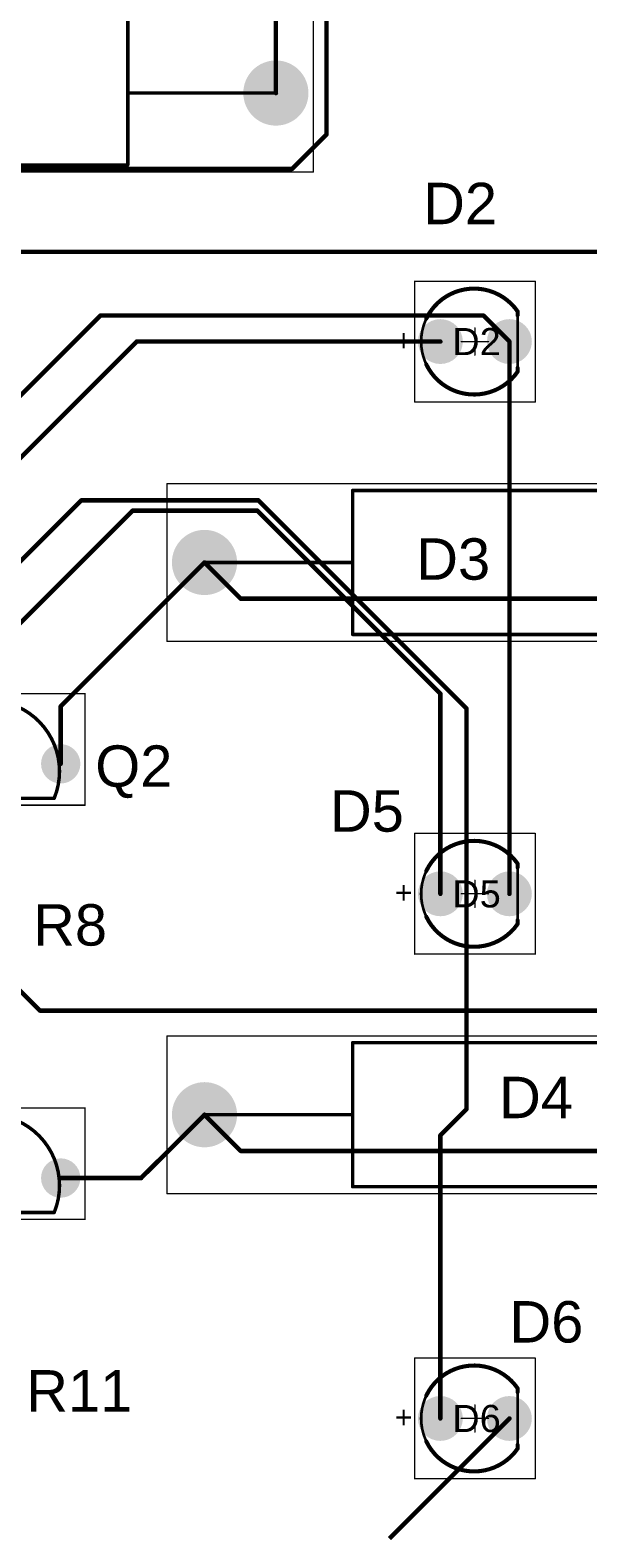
# Model space of a CAD drawing. Header units: inches. Extents: x -0.1 to 5.62, y -0.6 to 4.67.
# Drawn here: x 2.756 to 3.564, y 1.293 to 3.471 of the extents above; entities that cross this region are included whole.
import ezdxf

# ---------------------------------------------------------------- set-up
doc = ezdxf.new("R2010")
doc.units = ezdxf.units.IN
doc.header["$MEASUREMENT"] = 0
for name, color, linetype in [('Bottom Layer', 5, 'Continuous'), ('Bottom Solder', 6, 'Continuous'), ('Mechanical 13', 56, 'Continuous'), ('Mechanical 15', 56, 'Continuous'), ('Multi-Layer', 9, 'Continuous'), ('Pad Holes', 156, 'Continuous'), ('Top Component Outline', 56, 'Continuous'), ('Top Courtyard', 76, 'Continuous'), ('Top Designator', 56, 'Continuous'), ('Top Layer', 1, 'Continuous'), ('Top Overlay', 2, 'Continuous'), ('Top Solder', 216, 'Continuous')]:
    doc.layers.add(name, color=color, linetype=linetype)
doc.styles.add('Arial', font='', dxfattribs={"height": 0.2})
doc.styles.get('Arial').set_extended_font_data('Arial')

# ---------------------------------------------------------------- blocks, each defined once
blk = doc.blocks.new('2N2222A___1_3')
at = {"layer": 'Bottom Layer'}
blk.add_hatch(color=5, dxfattribs=at).paths.add_polyline_path([(-0.1256, -0.0662), (-0.0744, -0.0662), (-0.0744, -0.1173), (-0.1256, -0.1173)])
h = blk.add_hatch(color=5, dxfattribs=at)
edge = h.paths.add_edge_path()
edge.add_arc((0, -0.0917), 0.0256, 0, 360)
h = blk.add_hatch(color=5, dxfattribs=at)
edge = h.paths.add_edge_path()
edge.add_arc((0.1, -0.0917), 0.0256, 0, 360)
at = {"layer": 'Bottom Solder'}
blk.add_hatch(color=6, dxfattribs=at).paths.add_polyline_path([(-0.1285, -0.0632), (-0.0715, -0.0632), (-0.0715, -0.1202), (-0.1285, -0.1202)])
h = blk.add_hatch(color=6, dxfattribs=at)
edge = h.paths.add_edge_path()
edge.add_arc((0, -0.0917), 0.0285, 0, 360)
h = blk.add_hatch(color=6, dxfattribs=at)
edge = h.paths.add_edge_path()
edge.add_arc((0.1, -0.0917), 0.0285, 0, 360)
at = {"layer": 'Multi-Layer'}
h = blk.add_hatch(color=9, dxfattribs=at)
edge = h.paths.add_edge_path()
edge.add_arc((0, -0.0917), 0.0256, 0, 360)
h = blk.add_hatch(color=9, dxfattribs=at)
edge = h.paths.add_edge_path()
edge.add_arc((0.1, -0.0917), 0.0256, 0, 360)
at = {"layer": 'Pad Holes'}
h = blk.add_hatch(color=7, dxfattribs=at)
edge = h.paths.add_edge_path()
edge.add_arc((-0.1, -0.0917), 0.0156, 0, 360)
h = blk.add_hatch(color=7, dxfattribs=at)
edge = h.paths.add_edge_path()
edge.add_arc((0, -0.0917), 0.0156, 0, 360)
h = blk.add_hatch(color=7, dxfattribs=at)
edge = h.paths.add_edge_path()
edge.add_arc((0.1, -0.0917), 0.0156, 0, 360)
at = {"layer": 'Top Layer'}
blk.add_hatch(color=1, dxfattribs=at).paths.add_polyline_path([(-0.1256, -0.0662), (-0.0744, -0.0662), (-0.0744, -0.1173), (-0.1256, -0.1173)])
h = blk.add_hatch(color=1, dxfattribs=at)
edge = h.paths.add_edge_path()
edge.add_arc((0, -0.0917), 0.0256, 0, 360)
h = blk.add_hatch(color=1, dxfattribs=at)
edge = h.paths.add_edge_path()
edge.add_arc((0.1, -0.0917), 0.0256, 0, 360)
at = {"layer": 'Top Solder'}
blk.add_hatch(color=216, dxfattribs=at).paths.add_polyline_path([(-0.1285, -0.0632), (-0.0715, -0.0632), (-0.0715, -0.1202), (-0.1285, -0.1202)])
h = blk.add_hatch(color=216, dxfattribs=at)
edge = h.paths.add_edge_path()
edge.add_arc((0, -0.0917), 0.0285, 0, 360)
h = blk.add_hatch(color=216, dxfattribs=at)
edge = h.paths.add_edge_path()
edge.add_arc((0.1, -0.0917), 0.0285, 0, 360)
at = {"layer": 'Mechanical 13', "const_width": 0.005}
for points in [[(-0.0908, -0.141, -0.520567), (0.0008, 0)], [(-0.0008, 0, -0.520567), (0.0908, -0.141)]]:
    blk.add_lwpolyline(points, format="xyb", dxfattribs=at)
at = {"layer": 'Mechanical 13'}
for points, const_width in [([(-0.002, 0, 1), (0.0005, 0, 1)], 0.0025), ([(-0.0005, 0, 1), (0.002, 0, 1)], 0.0025), ([(-0.161, -0.0917, 1), (-0.1689, -0.0917, 1)], 0.00787), ([(-0.1708, -0.0917, 1), (-0.1669, -0.0917, 1)], 0.00394), ([(-0.163, -0.0917, 1), (-0.159, -0.0917, 1)], 0.00394), ([(-0.0921, -0.141, 1), (-0.0896, -0.141, 1)], 0.0025), ([(-0.0918, -0.1417, 1), (-0.0893, -0.1417, 1)], 0.0025), ([(0.0893, -0.1417, 1), (0.0918, -0.1417, 1)], 0.0025), ([(0.0896, -0.141, 1), (0.0921, -0.141, 1)], 0.0025)]:
    blk.add_lwpolyline(points, format="xyb", close=True, dxfattribs=dict(at, const_width=const_width))
at = {"layer": 'Mechanical 13', "const_width": 0.005}
blk.add_lwpolyline([(-0.0906, -0.1417), (0.0906, -0.1417)], dxfattribs=at)
at = {"layer": 'Mechanical 15', "const_width": 0.00197}
for points in [[(-0.1354, 0.0099), (0.1354, 0.0099)], [(-0.1354, -0.1516), (-0.1354, 0.0099)], [(0.1354, -0.1516), (0.1354, 0.0099)], [(-0.1354, -0.1516), (0.1354, -0.1516)]]:
    blk.add_lwpolyline(points, dxfattribs=at)
at = {"layer": 'Mechanical 15', "const_width": 0.000984}
for points in [[(-0.1359, 0.0099, 1), (-0.1349, 0.0099, 1)], [(-0.1359, 0.0099, 1), (-0.1349, 0.0099, 1)], [(0.1349, 0.0099, 1), (0.1359, 0.0099, 1)], [(0.1349, 0.0099, 1), (0.1359, 0.0099, 1)], [(-0.1359, -0.1516, 1), (-0.1349, -0.1516, 1)], [(-0.1359, -0.1516, 1), (-0.1349, -0.1516, 1)], [(0.1349, -0.1516, 1), (0.1359, -0.1516, 1)], [(0.1349, -0.1516, 1), (0.1359, -0.1516, 1)]]:
    blk.add_lwpolyline(points, format="xyb", close=True, dxfattribs=at)
at = {"layer": 'Top Overlay', "const_width": 0.005}
for points in [[(-0.0862, -0.0544, -0.267949), (0.0008, 0)], [(-0.0008, 0, -0.267949), (0.0862, -0.0544)]]:
    blk.add_lwpolyline(points, format="xyb", dxfattribs=at)
at = {"layer": 'Top Overlay'}
for points, const_width in [([(-0.0021, 0, 1), (0.0004, 0, 1)], 0.0025), ([(-0.0004, 0, 1), (0.0021, 0, 1)], 0.0025), ([(-0.0875, -0.0544, 1), (-0.085, -0.0544, 1)], 0.0025), ([(0.085, -0.0544, 1), (0.0875, -0.0544, 1)], 0.0025), ([(-0.161, -0.0917, 1), (-0.1689, -0.0917, 1)], 0.00787), ([(-0.1708, -0.0917, 1), (-0.1669, -0.0917, 1)], 0.00394), ([(-0.163, -0.0917, 1), (-0.159, -0.0917, 1)], 0.00394), ([(-0.0918, -0.1417, 1), (-0.0893, -0.1417, 1)], 0.0025), ([(0.0893, -0.1417, 1), (0.0918, -0.1417, 1)], 0.0025)]:
    blk.add_lwpolyline(points, format="xyb", close=True, dxfattribs=dict(at, const_width=const_width))
at = {"layer": 'Top Overlay', "const_width": 0.005}
blk.add_lwpolyline([(-0.0906, -0.1417), (0.0906, -0.1417)], dxfattribs=at)
blk = doc.blocks.new('2N2222A___1_4')
at = {"layer": 'Bottom Layer'}
blk.add_hatch(color=5, dxfattribs=at).paths.add_polyline_path([(-0.1256, -0.0662), (-0.0744, -0.0662), (-0.0744, -0.1173), (-0.1256, -0.1173)])
h = blk.add_hatch(color=5, dxfattribs=at)
edge = h.paths.add_edge_path()
edge.add_arc((0, -0.0917), 0.0256, 0, 360)
h = blk.add_hatch(color=5, dxfattribs=at)
edge = h.paths.add_edge_path()
edge.add_arc((0.1, -0.0917), 0.0256, 0, 360)
at = {"layer": 'Bottom Solder'}
blk.add_hatch(color=6, dxfattribs=at).paths.add_polyline_path([(-0.1285, -0.0632), (-0.0715, -0.0632), (-0.0715, -0.1202), (-0.1285, -0.1202)])
h = blk.add_hatch(color=6, dxfattribs=at)
edge = h.paths.add_edge_path()
edge.add_arc((0, -0.0917), 0.0285, 0, 360)
h = blk.add_hatch(color=6, dxfattribs=at)
edge = h.paths.add_edge_path()
edge.add_arc((0.1, -0.0917), 0.0285, 0, 360)
at = {"layer": 'Multi-Layer'}
h = blk.add_hatch(color=9, dxfattribs=at)
edge = h.paths.add_edge_path()
edge.add_arc((0, -0.0917), 0.0256, 0, 360)
h = blk.add_hatch(color=9, dxfattribs=at)
edge = h.paths.add_edge_path()
edge.add_arc((0.1, -0.0917), 0.0256, 0, 360)
at = {"layer": 'Pad Holes'}
h = blk.add_hatch(color=7, dxfattribs=at)
edge = h.paths.add_edge_path()
edge.add_arc((-0.1, -0.0917), 0.0156, 0, 360)
h = blk.add_hatch(color=7, dxfattribs=at)
edge = h.paths.add_edge_path()
edge.add_arc((0, -0.0917), 0.0156, 0, 360)
h = blk.add_hatch(color=7, dxfattribs=at)
edge = h.paths.add_edge_path()
edge.add_arc((0.1, -0.0917), 0.0156, 0, 360)
at = {"layer": 'Top Layer'}
blk.add_hatch(color=1, dxfattribs=at).paths.add_polyline_path([(-0.1256, -0.0662), (-0.0744, -0.0662), (-0.0744, -0.1173), (-0.1256, -0.1173)])
h = blk.add_hatch(color=1, dxfattribs=at)
edge = h.paths.add_edge_path()
edge.add_arc((0, -0.0917), 0.0256, 0, 360)
h = blk.add_hatch(color=1, dxfattribs=at)
edge = h.paths.add_edge_path()
edge.add_arc((0.1, -0.0917), 0.0256, 0, 360)
at = {"layer": 'Top Solder'}
blk.add_hatch(color=216, dxfattribs=at).paths.add_polyline_path([(-0.1285, -0.0632), (-0.0715, -0.0632), (-0.0715, -0.1202), (-0.1285, -0.1202)])
h = blk.add_hatch(color=216, dxfattribs=at)
edge = h.paths.add_edge_path()
edge.add_arc((0, -0.0917), 0.0285, 0, 360)
h = blk.add_hatch(color=216, dxfattribs=at)
edge = h.paths.add_edge_path()
edge.add_arc((0.1, -0.0917), 0.0285, 0, 360)
at = {"layer": 'Mechanical 13', "const_width": 0.005}
for points in [[(-0.0908, -0.141, -0.520567), (0.0008, 0)], [(-0.0008, 0, -0.520567), (0.0908, -0.141)]]:
    blk.add_lwpolyline(points, format="xyb", dxfattribs=at)
at = {"layer": 'Mechanical 13'}
for points, const_width in [([(-0.002, 0, 1), (0.0005, 0, 1)], 0.0025), ([(-0.0005, 0, 1), (0.002, 0, 1)], 0.0025), ([(-0.161, -0.0917, 1), (-0.1689, -0.0917, 1)], 0.00787), ([(-0.1708, -0.0917, 1), (-0.1669, -0.0917, 1)], 0.00394), ([(-0.163, -0.0917, 1), (-0.159, -0.0917, 1)], 0.00394), ([(-0.0921, -0.141, 1), (-0.0896, -0.141, 1)], 0.0025), ([(-0.0918, -0.1417, 1), (-0.0893, -0.1417, 1)], 0.0025), ([(0.0893, -0.1417, 1), (0.0918, -0.1417, 1)], 0.0025), ([(0.0896, -0.141, 1), (0.0921, -0.141, 1)], 0.0025)]:
    blk.add_lwpolyline(points, format="xyb", close=True, dxfattribs=dict(at, const_width=const_width))
at = {"layer": 'Mechanical 13', "const_width": 0.005}
blk.add_lwpolyline([(-0.0906, -0.1417), (0.0906, -0.1417)], dxfattribs=at)
at = {"layer": 'Mechanical 15', "const_width": 0.00197}
for points in [[(-0.1354, 0.0099), (0.1354, 0.0099)], [(-0.1354, -0.1516), (-0.1354, 0.0099)], [(0.1354, -0.1516), (0.1354, 0.0099)], [(-0.1354, -0.1516), (0.1354, -0.1516)]]:
    blk.add_lwpolyline(points, dxfattribs=at)
at = {"layer": 'Mechanical 15', "const_width": 0.000984}
for points in [[(-0.1359, 0.0099, 1), (-0.1349, 0.0099, 1)], [(-0.1359, 0.0099, 1), (-0.1349, 0.0099, 1)], [(0.1349, 0.0099, 1), (0.1359, 0.0099, 1)], [(0.1349, 0.0099, 1), (0.1359, 0.0099, 1)], [(-0.1359, -0.1516, 1), (-0.1349, -0.1516, 1)], [(-0.1359, -0.1516, 1), (-0.1349, -0.1516, 1)], [(0.1349, -0.1516, 1), (0.1359, -0.1516, 1)], [(0.1349, -0.1516, 1), (0.1359, -0.1516, 1)]]:
    blk.add_lwpolyline(points, format="xyb", close=True, dxfattribs=at)
at = {"layer": 'Top Overlay', "const_width": 0.005}
for points in [[(-0.0862, -0.0544, -0.267949), (0.0008, 0)], [(-0.0008, 0, -0.267949), (0.0862, -0.0544)]]:
    blk.add_lwpolyline(points, format="xyb", dxfattribs=at)
at = {"layer": 'Top Overlay'}
for points, const_width in [([(-0.0021, 0, 1), (0.0004, 0, 1)], 0.0025), ([(-0.0004, 0, 1), (0.0021, 0, 1)], 0.0025), ([(-0.0875, -0.0544, 1), (-0.085, -0.0544, 1)], 0.0025), ([(0.085, -0.0544, 1), (0.0875, -0.0544, 1)], 0.0025), ([(-0.161, -0.0917, 1), (-0.1689, -0.0917, 1)], 0.00787), ([(-0.1708, -0.0917, 1), (-0.1669, -0.0917, 1)], 0.00394), ([(-0.163, -0.0917, 1), (-0.159, -0.0917, 1)], 0.00394), ([(-0.0918, -0.1417, 1), (-0.0893, -0.1417, 1)], 0.0025), ([(0.0893, -0.1417, 1), (0.0918, -0.1417, 1)], 0.0025)]:
    blk.add_lwpolyline(points, format="xyb", close=True, dxfattribs=dict(at, const_width=const_width))
at = {"layer": 'Top Overlay', "const_width": 0.005}
blk.add_lwpolyline([(-0.0906, -0.1417), (0.0906, -0.1417)], dxfattribs=at)
blk = doc.blocks.new('DIOAD1990W125L900D530_36')
at = {"layer": 'Bottom Layer'}
h = blk.add_hatch(color=5, dxfattribs=at)
edge = h.paths.add_edge_path()
edge.add_arc((0.3917, 0), 0.0443, 0, 360)
at = {"layer": 'Bottom Solder'}
h = blk.add_hatch(color=6, dxfattribs=at)
edge = h.paths.add_edge_path()
edge.add_arc((0.3917, 0), 0.0472, 0, 360)
at = {"layer": 'Multi-Layer'}
h = blk.add_hatch(color=9, dxfattribs=at)
edge = h.paths.add_edge_path()
edge.add_arc((0.3917, 0), 0.0443, 0, 360)
at = {"layer": 'Pad Holes'}
h = blk.add_hatch(color=7, dxfattribs=at)
edge = h.paths.add_edge_path()
edge.add_arc((0.3917, 0), 0.0295, 0, 360)
at = {"layer": 'Top Layer'}
h = blk.add_hatch(color=1, dxfattribs=at)
edge = h.paths.add_edge_path()
edge.add_arc((0.3917, 0), 0.0443, 0, 360)
at = {"layer": 'Top Solder'}
h = blk.add_hatch(color=216, dxfattribs=at)
edge = h.paths.add_edge_path()
edge.add_arc((0.3917, 0), 0.0472, 0, 360)
at = {"layer": 'Mechanical 13', "const_width": 0.005}
for points in [[(0.1772, 0), (0.1772, 0.1043)], [(0.1772, -0.1043), (0.1772, 0)], [(0.1772, 0), (0.3917, 0)], [(-0.1772, -0.1043), (0.1772, -0.1043)]]:
    blk.add_lwpolyline(points, dxfattribs=at)
at = {"layer": 'Mechanical 13', "const_width": 0.0025}
for points in [[(0.1759, 0, 1), (0.1784, 0, 1)], [(0.1759, 0, 1), (0.1784, 0, 1)], [(0.1759, 0, 1), (0.1784, 0, 1)], [(0.3905, 0, 1), (0.393, 0, 1)], [(0.1759, -0.1043, 1), (0.1784, -0.1043, 1)], [(0.1759, -0.1043, 1), (0.1784, -0.1043, 1)]]:
    blk.add_lwpolyline(points, format="xyb", close=True, dxfattribs=at)
at = {"layer": 'Mechanical 15', "const_width": 0.00197}
for points in [[(0.4459, -0.1142), (0.4459, 0.1142)], [(-0.4459, -0.1142), (0.4459, -0.1142)]]:
    blk.add_lwpolyline(points, dxfattribs=at)
at = {"layer": 'Mechanical 15', "const_width": 0.000984}
blk.add_lwpolyline([(0.4454, -0.1142, 1), (0.4464, -0.1142, 1)], format="xyb", close=True, dxfattribs=at)
blk.add_lwpolyline([(0.4454, -0.1142, 1), (0.4464, -0.1142, 1)], format="xyb", close=True, dxfattribs=at)
at = {"layer": 'Top Overlay', "const_width": 0.005}
for points in [[(0.1772, 0), (0.1772, 0.1043)], [(0.1772, -0.1043), (0.1772, 0)], [(0.1772, 0), (0.3335, 0)], [(-0.1772, -0.1043), (0.1772, -0.1043)]]:
    blk.add_lwpolyline(points, dxfattribs=at)
at = {"layer": 'Top Overlay', "const_width": 0.0025}
for points in [[(0.1759, 0, 1), (0.1784, 0, 1)], [(0.1759, 0, 1), (0.1784, 0, 1)], [(0.1759, 0, 1), (0.1784, 0, 1)], [(0.3322, 0, 1), (0.3347, 0, 1)], [(0.1759, -0.1043, 1), (0.1784, -0.1043, 1)], [(0.1759, -0.1043, 1), (0.1784, -0.1043, 1)]]:
    blk.add_lwpolyline(points, format="xyb", close=True, dxfattribs=at)
blk = doc.blocks.new('WL_TMRW_D3_9H10_5_38')
at = {"layer": 'Bottom Layer'}
h = blk.add_hatch(color=5, dxfattribs=at)
edge = h.paths.add_edge_path()
edge.add_arc((-0.05, 0), 0.0295, 0, 360)
h = blk.add_hatch(color=5, dxfattribs=at)
edge = h.paths.add_edge_path()
edge.add_arc((0.05, 0), 0.0295, 0, 360)
at = {"layer": 'Bottom Solder'}
h = blk.add_hatch(color=6, dxfattribs=at)
edge = h.paths.add_edge_path()
edge.add_arc((-0.05, 0), 0.0325, 0, 360)
h = blk.add_hatch(color=6, dxfattribs=at)
edge = h.paths.add_edge_path()
edge.add_arc((0.05, 0), 0.0325, 0, 360)
at = {"layer": 'Multi-Layer'}
h = blk.add_hatch(color=9, dxfattribs=at)
edge = h.paths.add_edge_path()
edge.add_arc((-0.05, 0), 0.0295, 0, 360)
h = blk.add_hatch(color=9, dxfattribs=at)
edge = h.paths.add_edge_path()
edge.add_arc((0.05, 0), 0.0295, 0, 360)
at = {"layer": 'Pad Holes'}
h = blk.add_hatch(color=7, dxfattribs=at)
edge = h.paths.add_edge_path()
edge.add_arc((-0.05, 0), 0.0197, 0, 360)
h = blk.add_hatch(color=7, dxfattribs=at)
edge = h.paths.add_edge_path()
edge.add_arc((0.05, 0), 0.0197, 0, 360)
at = {"layer": 'Top Layer'}
h = blk.add_hatch(color=1, dxfattribs=at)
edge = h.paths.add_edge_path()
edge.add_arc((-0.05, 0), 0.0295, 0, 360)
h = blk.add_hatch(color=1, dxfattribs=at)
edge = h.paths.add_edge_path()
edge.add_arc((0.05, 0), 0.0295, 0, 360)
at = {"layer": 'Top Solder'}
h = blk.add_hatch(color=216, dxfattribs=at)
edge = h.paths.add_edge_path()
edge.add_arc((-0.05, 0), 0.0325, 0, 360)
h = blk.add_hatch(color=216, dxfattribs=at)
edge = h.paths.add_edge_path()
edge.add_arc((0.05, 0), 0.0325, 0, 360)
at = {"layer": 'Top Component Outline', "const_width": 0.00394}
blk.add_lwpolyline([(0.0618, -0.0438, -3.188833), (0.0618, 0.0438)], format="xyb", dxfattribs=at)
blk.add_lwpolyline([(0.0618, -0.0438), (0.0618, 0.0438)], dxfattribs=at)
at = {"layer": 'Top Component Outline', "const_width": 0.00197}
for points in [[(0.0608, 0.0438, 1), (0.0628, 0.0438, 1)], [(0.0609, 0.0438, 1), (0.0628, 0.0438, 1)], [(0.0608, -0.0438, 1), (0.0628, -0.0438, 1)], [(0.0609, -0.0438, 1), (0.0628, -0.0438, 1)]]:
    blk.add_lwpolyline(points, format="xyb", close=True, dxfattribs=at)
at = {"layer": 'Top Courtyard', "const_width": 0.00197}
for points in [[(-0.0874, 0.0874), (0.0874, 0.0874)], [(-0.0874, -0.0874), (-0.0874, 0.0874)], [(0.0874, -0.0874), (0.0874, 0.0874)], [(-0.0197, 0), (0.0197, 0)], [(0, -0.0197), (0, 0.0197)], [(-0.0874, -0.0874), (0.0874, -0.0874)]]:
    blk.add_lwpolyline(points, dxfattribs=at)
at = {"layer": 'Top Courtyard', "const_width": 0.000984}
for points in [[(-0.0879, 0.0874, 1), (-0.0869, 0.0874, 1)], [(-0.0879, 0.0874, 1), (-0.0869, 0.0874, 1)], [(0.0869, 0.0874, 1), (0.0879, 0.0874, 1)], [(0.0869, 0.0874, 1), (0.0879, 0.0874, 1)], [(-0.0202, 0, 1), (-0.0192, 0, 1)], [(-0.0005, 0.0197, 1), (0.0005, 0.0197, 1)], [(0.0192, 0, 1), (0.0202, 0, 1)], [(-0.0005, -0.0197, 1), (0.0005, -0.0197, 1)], [(-0.0879, -0.0874, 1), (-0.0869, -0.0874, 1)], [(-0.0879, -0.0874, 1), (-0.0869, -0.0874, 1)], [(0.0869, -0.0874, 1), (0.0879, -0.0874, 1)], [(0.0869, -0.0874, 1), (0.0879, -0.0874, 1)]]:
    blk.add_lwpolyline(points, format="xyb", close=True, dxfattribs=at)
at = {"layer": 'Top Overlay', "const_width": 0.00591}
for points in [[(-0.0704, 0.0332, -0.57455), (0.0618, 0.0438)], [(0.0618, -0.0438, -0.57455), (-0.0704, -0.0332)]]:
    blk.add_lwpolyline(points, format="xyb", dxfattribs=at)
for points in [[(0.0618, 0.0382), (0.0618, 0.0438)], [(0.0618, -0.0438), (0.0618, -0.0382)]]:
    blk.add_lwpolyline(points, dxfattribs=at)
at = {"layer": 'Top Overlay', "const_width": 0.00295}
for points in [[(0.0604, 0.0438, 1), (0.0633, 0.0438, 1)], [(0.0604, 0.0438, 1), (0.0633, 0.0438, 1)], [(-0.0719, 0.0332, 1), (-0.0689, 0.0332, 1)], [(0.0604, 0.0382, 1), (0.0633, 0.0382, 1)], [(-0.0719, -0.0332, 1), (-0.0689, -0.0332, 1)], [(0.0604, -0.0382, 1), (0.0633, -0.0382, 1)], [(0.0604, -0.0438, 1), (0.0633, -0.0438, 1)], [(0.0604, -0.0438, 1), (0.0633, -0.0438, 1)]]:
    blk.add_lwpolyline(points, format="xyb", close=True, dxfattribs=at)
at = {"layer": 'Top Designator', "style": 'Arial'}
blk.add_text('D6', height=0.03937, dxfattribs=at).set_placement((-0.0328, -0.0197))
at = {"layer": 'Top Overlay', "style": 'Arial'}
blk.add_text('+', height=0.0315, rotation=360, dxfattribs=at).set_placement((-0.1161, -0.0138))
blk = doc.blocks.new('WL_TMRW_D3_9H10_5_39')
at = {"layer": 'Bottom Layer'}
h = blk.add_hatch(color=5, dxfattribs=at)
edge = h.paths.add_edge_path()
edge.add_arc((-0.05, 0), 0.0295, 0, 360)
h = blk.add_hatch(color=5, dxfattribs=at)
edge = h.paths.add_edge_path()
edge.add_arc((0.05, 0), 0.0295, 0, 360)
at = {"layer": 'Bottom Solder'}
h = blk.add_hatch(color=6, dxfattribs=at)
edge = h.paths.add_edge_path()
edge.add_arc((-0.05, 0), 0.0325, 0, 360)
h = blk.add_hatch(color=6, dxfattribs=at)
edge = h.paths.add_edge_path()
edge.add_arc((0.05, 0), 0.0325, 0, 360)
at = {"layer": 'Multi-Layer'}
h = blk.add_hatch(color=9, dxfattribs=at)
edge = h.paths.add_edge_path()
edge.add_arc((-0.05, 0), 0.0295, 0, 360)
h = blk.add_hatch(color=9, dxfattribs=at)
edge = h.paths.add_edge_path()
edge.add_arc((0.05, 0), 0.0295, 0, 360)
at = {"layer": 'Pad Holes'}
h = blk.add_hatch(color=7, dxfattribs=at)
edge = h.paths.add_edge_path()
edge.add_arc((-0.05, 0), 0.0197, 0, 360)
h = blk.add_hatch(color=7, dxfattribs=at)
edge = h.paths.add_edge_path()
edge.add_arc((0.05, 0), 0.0197, 0, 360)
at = {"layer": 'Top Layer'}
h = blk.add_hatch(color=1, dxfattribs=at)
edge = h.paths.add_edge_path()
edge.add_arc((-0.05, 0), 0.0295, 0, 360)
h = blk.add_hatch(color=1, dxfattribs=at)
edge = h.paths.add_edge_path()
edge.add_arc((0.05, 0), 0.0295, 0, 360)
at = {"layer": 'Top Solder'}
h = blk.add_hatch(color=216, dxfattribs=at)
edge = h.paths.add_edge_path()
edge.add_arc((-0.05, 0), 0.0325, 0, 360)
h = blk.add_hatch(color=216, dxfattribs=at)
edge = h.paths.add_edge_path()
edge.add_arc((0.05, 0), 0.0325, 0, 360)
at = {"layer": 'Top Component Outline', "const_width": 0.00394}
blk.add_lwpolyline([(0.0618, -0.0438, -3.188833), (0.0618, 0.0438)], format="xyb", dxfattribs=at)
blk.add_lwpolyline([(0.0618, -0.0438), (0.0618, 0.0438)], dxfattribs=at)
at = {"layer": 'Top Component Outline', "const_width": 0.00197}
for points in [[(0.0608, 0.0438, 1), (0.0628, 0.0438, 1)], [(0.0609, 0.0438, 1), (0.0628, 0.0438, 1)], [(0.0608, -0.0438, 1), (0.0628, -0.0438, 1)], [(0.0609, -0.0438, 1), (0.0628, -0.0438, 1)]]:
    blk.add_lwpolyline(points, format="xyb", close=True, dxfattribs=at)
at = {"layer": 'Top Courtyard', "const_width": 0.00197}
for points in [[(-0.0874, 0.0874), (0.0874, 0.0874)], [(-0.0874, -0.0874), (-0.0874, 0.0874)], [(0.0874, -0.0874), (0.0874, 0.0874)], [(-0.0197, 0), (0.0197, 0)], [(0, -0.0197), (0, 0.0197)], [(-0.0874, -0.0874), (0.0874, -0.0874)]]:
    blk.add_lwpolyline(points, dxfattribs=at)
at = {"layer": 'Top Courtyard', "const_width": 0.000984}
for points in [[(-0.0879, 0.0874, 1), (-0.0869, 0.0874, 1)], [(-0.0879, 0.0874, 1), (-0.0869, 0.0874, 1)], [(0.0869, 0.0874, 1), (0.0879, 0.0874, 1)], [(0.0869, 0.0874, 1), (0.0879, 0.0874, 1)], [(-0.0202, 0, 1), (-0.0192, 0, 1)], [(-0.0005, 0.0197, 1), (0.0005, 0.0197, 1)], [(0.0192, 0, 1), (0.0202, 0, 1)], [(-0.0005, -0.0197, 1), (0.0005, -0.0197, 1)], [(-0.0879, -0.0874, 1), (-0.0869, -0.0874, 1)], [(-0.0879, -0.0874, 1), (-0.0869, -0.0874, 1)], [(0.0869, -0.0874, 1), (0.0879, -0.0874, 1)], [(0.0869, -0.0874, 1), (0.0879, -0.0874, 1)]]:
    blk.add_lwpolyline(points, format="xyb", close=True, dxfattribs=at)
at = {"layer": 'Top Overlay', "const_width": 0.00591}
for points in [[(-0.0704, 0.0332, -0.57455), (0.0618, 0.0438)], [(0.0618, -0.0438, -0.57455), (-0.0704, -0.0332)]]:
    blk.add_lwpolyline(points, format="xyb", dxfattribs=at)
for points in [[(0.0618, 0.0382), (0.0618, 0.0438)], [(0.0618, -0.0438), (0.0618, -0.0382)]]:
    blk.add_lwpolyline(points, dxfattribs=at)
at = {"layer": 'Top Overlay', "const_width": 0.00295}
for points in [[(0.0604, 0.0438, 1), (0.0633, 0.0438, 1)], [(0.0604, 0.0438, 1), (0.0633, 0.0438, 1)], [(-0.0719, 0.0332, 1), (-0.0689, 0.0332, 1)], [(0.0604, 0.0382, 1), (0.0633, 0.0382, 1)], [(-0.0719, -0.0332, 1), (-0.0689, -0.0332, 1)], [(0.0604, -0.0382, 1), (0.0633, -0.0382, 1)], [(0.0604, -0.0438, 1), (0.0633, -0.0438, 1)], [(0.0604, -0.0438, 1), (0.0633, -0.0438, 1)]]:
    blk.add_lwpolyline(points, format="xyb", close=True, dxfattribs=at)
at = {"layer": 'Top Designator', "style": 'Arial'}
blk.add_text('D5', height=0.03937, dxfattribs=at).set_placement((-0.0328, -0.0197))
at = {"layer": 'Top Overlay', "style": 'Arial'}
blk.add_text('+', height=0.0315, rotation=360, dxfattribs=at).set_placement((-0.1161, -0.0138))
blk = doc.blocks.new('DIOAD1990W125L900D530_40')
at = {"layer": 'Bottom Layer'}
h = blk.add_hatch(color=5, dxfattribs=at)
edge = h.paths.add_edge_path()
edge.add_arc((0.3917, 0), 0.0443, 0, 360)
at = {"layer": 'Bottom Solder'}
h = blk.add_hatch(color=6, dxfattribs=at)
edge = h.paths.add_edge_path()
edge.add_arc((0.3917, 0), 0.0472, 0, 360)
at = {"layer": 'Multi-Layer'}
h = blk.add_hatch(color=9, dxfattribs=at)
edge = h.paths.add_edge_path()
edge.add_arc((0.3917, 0), 0.0443, 0, 360)
at = {"layer": 'Pad Holes'}
h = blk.add_hatch(color=7, dxfattribs=at)
edge = h.paths.add_edge_path()
edge.add_arc((0.3917, 0), 0.0295, 0, 360)
at = {"layer": 'Top Layer'}
h = blk.add_hatch(color=1, dxfattribs=at)
edge = h.paths.add_edge_path()
edge.add_arc((0.3917, 0), 0.0443, 0, 360)
at = {"layer": 'Top Solder'}
h = blk.add_hatch(color=216, dxfattribs=at)
edge = h.paths.add_edge_path()
edge.add_arc((0.3917, 0), 0.0472, 0, 360)
at = {"layer": 'Mechanical 13', "const_width": 0.005}
for points in [[(0.1772, 0.1043), (-0.1772, 0.1043)], [(0.1772, 0.1043), (0.1772, 0)], [(0.3917, 0), (0.1772, 0)], [(0.1772, 0), (0.1772, -0.1043)], [(0.1772, -0.1043), (-0.1772, -0.1043)]]:
    blk.add_lwpolyline(points, dxfattribs=at)
at = {"layer": 'Mechanical 13', "const_width": 0.0025}
for points in [[(0.1759, 0.1043, 1), (0.1784, 0.1043, 1)], [(0.1759, 0.1043, 1), (0.1784, 0.1043, 1)], [(0.1759, 0, 1), (0.1784, 0, 1)], [(0.1759, 0, 1), (0.1784, 0, 1)], [(0.1759, 0, 1), (0.1784, 0, 1)], [(0.3905, 0, 1), (0.393, 0, 1)], [(0.1759, -0.1043, 1), (0.1784, -0.1043, 1)], [(0.1759, -0.1043, 1), (0.1784, -0.1043, 1)]]:
    blk.add_lwpolyline(points, format="xyb", close=True, dxfattribs=at)
at = {"layer": 'Mechanical 15', "const_width": 0.00197}
for points in [[(0.4459, 0.1142), (-0.4459, 0.1142)], [(0.4459, 0.1142), (0.4459, -0.1142)], [(0.4459, -0.1142), (-0.4459, -0.1142)]]:
    blk.add_lwpolyline(points, dxfattribs=at)
at = {"layer": 'Mechanical 15', "const_width": 0.000984}
for points in [[(0.4454, 0.1142, 1), (0.4464, 0.1142, 1)], [(0.4454, 0.1142, 1), (0.4464, 0.1142, 1)], [(0.4454, -0.1142, 1), (0.4464, -0.1142, 1)], [(0.4454, -0.1142, 1), (0.4464, -0.1142, 1)]]:
    blk.add_lwpolyline(points, format="xyb", close=True, dxfattribs=at)
at = {"layer": 'Top Overlay', "const_width": 0.005}
for points in [[(0.1772, 0.1043), (-0.1772, 0.1043)], [(0.1772, 0.1043), (0.1772, 0)], [(0.3335, 0), (0.1772, 0)], [(0.1772, 0), (0.1772, -0.1043)], [(0.1772, -0.1043), (-0.1772, -0.1043)]]:
    blk.add_lwpolyline(points, dxfattribs=at)
at = {"layer": 'Top Overlay', "const_width": 0.0025}
for points in [[(0.1759, 0.1043, 1), (0.1784, 0.1043, 1)], [(0.1759, 0.1043, 1), (0.1784, 0.1043, 1)], [(0.1759, 0, 1), (0.1784, 0, 1)], [(0.1759, 0, 1), (0.1784, 0, 1)], [(0.1759, 0, 1), (0.1784, 0, 1)], [(0.3322, 0, 1), (0.3347, 0, 1)], [(0.1759, -0.1043, 1), (0.1784, -0.1043, 1)], [(0.1759, -0.1043, 1), (0.1784, -0.1043, 1)]]:
    blk.add_lwpolyline(points, format="xyb", close=True, dxfattribs=at)
blk = doc.blocks.new('DIOAD1990W125L900D530_41')
at = {"layer": 'Bottom Layer'}
h = blk.add_hatch(color=5, dxfattribs=at)
edge = h.paths.add_edge_path()
edge.add_arc((0.3917, 0), 0.0443, 0, 360)
at = {"layer": 'Bottom Solder'}
h = blk.add_hatch(color=6, dxfattribs=at)
edge = h.paths.add_edge_path()
edge.add_arc((0.3917, 0), 0.0472, 0, 360)
at = {"layer": 'Multi-Layer'}
h = blk.add_hatch(color=9, dxfattribs=at)
edge = h.paths.add_edge_path()
edge.add_arc((0.3917, 0), 0.0443, 0, 360)
at = {"layer": 'Pad Holes'}
h = blk.add_hatch(color=7, dxfattribs=at)
edge = h.paths.add_edge_path()
edge.add_arc((0.3917, 0), 0.0295, 0, 360)
at = {"layer": 'Top Layer'}
h = blk.add_hatch(color=1, dxfattribs=at)
edge = h.paths.add_edge_path()
edge.add_arc((0.3917, 0), 0.0443, 0, 360)
at = {"layer": 'Top Solder'}
h = blk.add_hatch(color=216, dxfattribs=at)
edge = h.paths.add_edge_path()
edge.add_arc((0.3917, 0), 0.0472, 0, 360)
at = {"layer": 'Mechanical 13', "const_width": 0.005}
for points in [[(0.1772, 0.1043), (-0.1772, 0.1043)], [(0.1772, 0.1043), (0.1772, 0)], [(0.3917, 0), (0.1772, 0)], [(0.1772, 0), (0.1772, -0.1043)], [(0.1772, -0.1043), (-0.1772, -0.1043)]]:
    blk.add_lwpolyline(points, dxfattribs=at)
at = {"layer": 'Mechanical 13', "const_width": 0.0025}
for points in [[(0.1759, 0.1043, 1), (0.1784, 0.1043, 1)], [(0.1759, 0.1043, 1), (0.1784, 0.1043, 1)], [(0.1759, 0, 1), (0.1784, 0, 1)], [(0.1759, 0, 1), (0.1784, 0, 1)], [(0.1759, 0, 1), (0.1784, 0, 1)], [(0.3905, 0, 1), (0.393, 0, 1)], [(0.1759, -0.1043, 1), (0.1784, -0.1043, 1)], [(0.1759, -0.1043, 1), (0.1784, -0.1043, 1)]]:
    blk.add_lwpolyline(points, format="xyb", close=True, dxfattribs=at)
at = {"layer": 'Mechanical 15', "const_width": 0.00197}
for points in [[(0.4459, 0.1142), (-0.4459, 0.1142)], [(0.4459, 0.1142), (0.4459, -0.1142)], [(0.4459, -0.1142), (-0.4459, -0.1142)]]:
    blk.add_lwpolyline(points, dxfattribs=at)
at = {"layer": 'Mechanical 15', "const_width": 0.000984}
for points in [[(0.4454, 0.1142, 1), (0.4464, 0.1142, 1)], [(0.4454, 0.1142, 1), (0.4464, 0.1142, 1)], [(0.4454, -0.1142, 1), (0.4464, -0.1142, 1)], [(0.4454, -0.1142, 1), (0.4464, -0.1142, 1)]]:
    blk.add_lwpolyline(points, format="xyb", close=True, dxfattribs=at)
at = {"layer": 'Top Overlay', "const_width": 0.005}
for points in [[(0.1772, 0.1043), (-0.1772, 0.1043)], [(0.1772, 0.1043), (0.1772, 0)], [(0.3335, 0), (0.1772, 0)], [(0.1772, 0), (0.1772, -0.1043)], [(0.1772, -0.1043), (-0.1772, -0.1043)]]:
    blk.add_lwpolyline(points, dxfattribs=at)
at = {"layer": 'Top Overlay', "const_width": 0.0025}
for points in [[(0.1759, 0.1043, 1), (0.1784, 0.1043, 1)], [(0.1759, 0.1043, 1), (0.1784, 0.1043, 1)], [(0.1759, 0, 1), (0.1784, 0, 1)], [(0.1759, 0, 1), (0.1784, 0, 1)], [(0.1759, 0, 1), (0.1784, 0, 1)], [(0.3322, 0, 1), (0.3347, 0, 1)], [(0.1759, -0.1043, 1), (0.1784, -0.1043, 1)], [(0.1759, -0.1043, 1), (0.1784, -0.1043, 1)]]:
    blk.add_lwpolyline(points, format="xyb", close=True, dxfattribs=at)
blk = doc.blocks.new('WL_TMRW_D3_9H10_5_42')
at = {"layer": 'Bottom Layer'}
h = blk.add_hatch(color=5, dxfattribs=at)
edge = h.paths.add_edge_path()
edge.add_arc((-0.05, 0), 0.0295, 0, 360)
h = blk.add_hatch(color=5, dxfattribs=at)
edge = h.paths.add_edge_path()
edge.add_arc((0.05, 0), 0.0295, 0, 360)
at = {"layer": 'Bottom Solder'}
h = blk.add_hatch(color=6, dxfattribs=at)
edge = h.paths.add_edge_path()
edge.add_arc((-0.05, 0), 0.0325, 0, 360)
h = blk.add_hatch(color=6, dxfattribs=at)
edge = h.paths.add_edge_path()
edge.add_arc((0.05, 0), 0.0325, 0, 360)
at = {"layer": 'Multi-Layer'}
h = blk.add_hatch(color=9, dxfattribs=at)
edge = h.paths.add_edge_path()
edge.add_arc((-0.05, 0), 0.0295, 0, 360)
h = blk.add_hatch(color=9, dxfattribs=at)
edge = h.paths.add_edge_path()
edge.add_arc((0.05, 0), 0.0295, 0, 360)
at = {"layer": 'Pad Holes'}
h = blk.add_hatch(color=7, dxfattribs=at)
edge = h.paths.add_edge_path()
edge.add_arc((-0.05, 0), 0.0197, 0, 360)
h = blk.add_hatch(color=7, dxfattribs=at)
edge = h.paths.add_edge_path()
edge.add_arc((0.05, 0), 0.0197, 0, 360)
at = {"layer": 'Top Layer'}
h = blk.add_hatch(color=1, dxfattribs=at)
edge = h.paths.add_edge_path()
edge.add_arc((-0.05, 0), 0.0295, 0, 360)
h = blk.add_hatch(color=1, dxfattribs=at)
edge = h.paths.add_edge_path()
edge.add_arc((0.05, 0), 0.0295, 0, 360)
at = {"layer": 'Top Solder'}
h = blk.add_hatch(color=216, dxfattribs=at)
edge = h.paths.add_edge_path()
edge.add_arc((-0.05, 0), 0.0325, 0, 360)
h = blk.add_hatch(color=216, dxfattribs=at)
edge = h.paths.add_edge_path()
edge.add_arc((0.05, 0), 0.0325, 0, 360)
at = {"layer": 'Top Component Outline', "const_width": 0.00394}
blk.add_lwpolyline([(0.0618, -0.0438, -3.188833), (0.0618, 0.0438)], format="xyb", dxfattribs=at)
blk.add_lwpolyline([(0.0618, -0.0438), (0.0618, 0.0438)], dxfattribs=at)
at = {"layer": 'Top Component Outline', "const_width": 0.00197}
for points in [[(0.0608, 0.0438, 1), (0.0628, 0.0438, 1)], [(0.0609, 0.0438, 1), (0.0628, 0.0438, 1)], [(0.0608, -0.0438, 1), (0.0628, -0.0438, 1)], [(0.0609, -0.0438, 1), (0.0628, -0.0438, 1)]]:
    blk.add_lwpolyline(points, format="xyb", close=True, dxfattribs=at)
at = {"layer": 'Top Courtyard', "const_width": 0.00197}
for points in [[(-0.0874, 0.0874), (0.0874, 0.0874)], [(-0.0874, -0.0874), (-0.0874, 0.0874)], [(0.0874, -0.0874), (0.0874, 0.0874)], [(-0.0197, 0), (0.0197, 0)], [(0, -0.0197), (0, 0.0197)], [(-0.0874, -0.0874), (0.0874, -0.0874)]]:
    blk.add_lwpolyline(points, dxfattribs=at)
at = {"layer": 'Top Courtyard', "const_width": 0.000984}
for points in [[(-0.0879, 0.0874, 1), (-0.0869, 0.0874, 1)], [(-0.0879, 0.0874, 1), (-0.0869, 0.0874, 1)], [(0.0869, 0.0874, 1), (0.0879, 0.0874, 1)], [(0.0869, 0.0874, 1), (0.0879, 0.0874, 1)], [(-0.0202, 0, 1), (-0.0192, 0, 1)], [(-0.0005, 0.0197, 1), (0.0005, 0.0197, 1)], [(0.0192, 0, 1), (0.0202, 0, 1)], [(-0.0005, -0.0197, 1), (0.0005, -0.0197, 1)], [(-0.0879, -0.0874, 1), (-0.0869, -0.0874, 1)], [(-0.0879, -0.0874, 1), (-0.0869, -0.0874, 1)], [(0.0869, -0.0874, 1), (0.0879, -0.0874, 1)], [(0.0869, -0.0874, 1), (0.0879, -0.0874, 1)]]:
    blk.add_lwpolyline(points, format="xyb", close=True, dxfattribs=at)
at = {"layer": 'Top Overlay', "const_width": 0.00591}
for points in [[(-0.0704, 0.0332, -0.57455), (0.0618, 0.0438)], [(0.0618, -0.0438, -0.57455), (-0.0704, -0.0332)]]:
    blk.add_lwpolyline(points, format="xyb", dxfattribs=at)
for points in [[(0.0618, 0.0382), (0.0618, 0.0438)], [(0.0618, -0.0438), (0.0618, -0.0382)]]:
    blk.add_lwpolyline(points, dxfattribs=at)
at = {"layer": 'Top Overlay', "const_width": 0.00295}
for points in [[(0.0604, 0.0438, 1), (0.0633, 0.0438, 1)], [(0.0604, 0.0438, 1), (0.0633, 0.0438, 1)], [(-0.0719, 0.0332, 1), (-0.0689, 0.0332, 1)], [(0.0604, 0.0382, 1), (0.0633, 0.0382, 1)], [(-0.0719, -0.0332, 1), (-0.0689, -0.0332, 1)], [(0.0604, -0.0382, 1), (0.0633, -0.0382, 1)], [(0.0604, -0.0438, 1), (0.0633, -0.0438, 1)], [(0.0604, -0.0438, 1), (0.0633, -0.0438, 1)]]:
    blk.add_lwpolyline(points, format="xyb", close=True, dxfattribs=at)
at = {"layer": 'Top Designator', "style": 'Arial'}
blk.add_text('D2', height=0.03937, dxfattribs=at).set_placement((-0.0328, -0.0197))
at = {"layer": 'Top Overlay', "style": 'Arial'}
blk.add_text('+', height=0.0315, rotation=360, dxfattribs=at).set_placement((-0.1161, -0.0138))

msp = doc.modelspace()

# ---------------------------------------------------------------- linework, layer by layer
at = {"layer": 'Bottom Layer', "const_width": 0.0065}
for points in [[(2.2678, 3.15), (3.585, 3.15)], [(1.1, 1.3), (2.8578, 3.0578)], [(2.8578, 3.0578), (3.4122, 3.0578)], [(3.4122, 3.0578), (3.45, 3.02)], [(2.05, 2.16), (2.91, 3.02)], [(2.91, 3.02), (3.35, 3.02)], [(3.45, 2.22), (3.45, 3.02)], [(2.095, 2.055), (2.83, 2.79)], [(2.83, 2.79), (3.0863, 2.79)], [(3.0863, 2.79), (3.3878, 2.4885)], [(2.11, 1.981), (2.904, 2.775)], [(2.904, 2.775), (3.085, 2.775)], [(3.085, 2.775), (3.35, 2.51)], [(3.35, 2.22), (3.35, 2.51)], [(3.3878, 1.9082), (3.3878, 2.4885)], [(3.35, 1.8704), (3.3878, 1.9082)], [(3.35, 1.46), (3.35, 1.8704)]]:
    msp.add_lwpolyline(points, dxfattribs=at)
at = {"layer": 'Bottom Layer', "const_width": 0.00325}
for points in [[(2.8562, 3.0578, 1), (2.8594, 3.0578, 1)], [(2.8562, 3.0578, 1), (2.8594, 3.0578, 1)], [(3.4106, 3.0578, 1), (3.4138, 3.0578, 1)], [(3.4106, 3.0578, 1), (3.4138, 3.0578, 1)], [(2.9084, 3.02, 1), (2.9116, 3.02, 1)], [(2.9084, 3.02, 1), (2.9116, 3.02, 1)], [(3.3484, 3.02, 1), (3.3516, 3.02, 1)], [(3.4484, 3.02, 1), (3.4516, 3.02, 1)], [(3.4484, 3.02, 1), (3.4516, 3.02, 1)], [(2.8284, 2.79, 1), (2.8316, 2.79, 1)], [(2.8284, 2.79, 1), (2.8316, 2.79, 1)], [(3.0846, 2.79, 1), (3.0879, 2.79, 1)], [(3.0846, 2.79, 1), (3.0879, 2.79, 1)], [(2.9023, 2.775, 1), (2.9056, 2.775, 1)], [(2.9023, 2.775, 1), (2.9056, 2.775, 1)], [(3.0834, 2.775, 1), (3.0866, 2.775, 1)], [(3.0834, 2.775, 1), (3.0866, 2.775, 1)], [(3.3484, 2.51, 1), (3.3516, 2.51, 1)], [(3.3484, 2.51, 1), (3.3516, 2.51, 1)], [(3.3862, 2.4885, 1), (3.3894, 2.4885, 1)], [(3.3862, 2.4885, 1), (3.3894, 2.4885, 1)], [(3.3484, 2.22, 1), (3.3516, 2.22, 1)], [(3.4484, 2.22, 1), (3.4516, 2.22, 1)], [(3.3862, 1.9082, 1), (3.3894, 1.9082, 1)], [(3.3862, 1.9082, 1), (3.3894, 1.9082, 1)], [(3.3484, 1.8704, 1), (3.3516, 1.8704, 1)], [(3.3484, 1.8704, 1), (3.3516, 1.8704, 1)], [(3.3484, 1.46, 1), (3.3516, 1.46, 1)]]:
    msp.add_lwpolyline(points, format="xyb", close=True, dxfattribs=at)
at = {"layer": 'Top Layer', "const_width": 0.0065}
for points in [[(3.1117, 3.38), (3.1117, 3.8674)], [(3.185, 3.32), (3.185, 3.54)], [(3.135, 3.27), (3.185, 3.32)], [(2.265, 3.27), (3.135, 3.27)], [(2.8, 2.4917), (3.0083, 2.7)], [(3.0083, 2.7), (3.0608, 2.6475)], [(3.0608, 2.6475), (4.1035, 2.6475)], [(2.8, 2.4083), (2.8, 2.4917)], [(2.66, 2.1607), (2.7698, 2.0508)], [(2.7698, 2.0508), (3.6409, 2.0508)], [(2.9165, 1.8083), (3.0083, 1.9)], [(3.0083, 1.9), (3.0608, 1.8475)], [(3.0608, 1.8475), (3.8394, 1.8475)], [(2.8, 1.8083), (2.9165, 1.8083)], [(3.2761, 1.2861), (3.45, 1.46)]]:
    msp.add_lwpolyline(points, dxfattribs=at)
at = {"layer": 'Top Layer', "const_width": 0.00325}
for points in [[(3.1101, 3.38, 1), (3.1134, 3.38, 1)], [(3.1834, 3.32, 1), (3.1866, 3.32, 1)], [(3.1834, 3.32, 1), (3.1866, 3.32, 1)], [(3.1334, 3.27, 1), (3.1366, 3.27, 1)], [(3.1334, 3.27, 1), (3.1366, 3.27, 1)], [(3.0066, 2.7, 1), (3.0099, 2.7, 1)], [(3.0066, 2.7, 1), (3.0099, 2.7, 1)], [(3.0592, 2.6475, 1), (3.0624, 2.6475, 1)], [(3.0592, 2.6475, 1), (3.0624, 2.6475, 1)], [(2.7984, 2.4917, 1), (2.8016, 2.4917, 1)], [(2.7984, 2.4917, 1), (2.8016, 2.4917, 1)], [(2.7984, 2.4083, 1), (2.8016, 2.4083, 1)], [(2.7682, 2.0508, 1), (2.7714, 2.0508, 1)], [(2.7682, 2.0508, 1), (2.7714, 2.0508, 1)], [(3.0066, 1.9, 1), (3.0099, 1.9, 1)], [(3.0066, 1.9, 1), (3.0099, 1.9, 1)], [(3.0592, 1.8475, 1), (3.0624, 1.8475, 1)], [(3.0592, 1.8475, 1), (3.0624, 1.8475, 1)], [(2.7984, 1.8083, 1), (2.8016, 1.8083, 1)], [(2.9149, 1.8083, 1), (2.9182, 1.8083, 1)], [(2.9149, 1.8083, 1), (2.9182, 1.8083, 1)], [(3.4484, 1.46, 1), (3.4516, 1.46, 1)]]:
    msp.add_lwpolyline(points, format="xyb", close=True, dxfattribs=at)

# ---------------------------------------------------------------- block references
for name, p in [('DIOAD1990W125L900D530_36', (2.72, 3.38)), ('WL_TMRW_D3_9H10_5_42', (3.4, 3.02)), ('2N2222A___1_4', (2.7, 2.5)), ('WL_TMRW_D3_9H10_5_39', (3.4, 2.22)), ('2N2222A___1_3', (2.7, 1.9)), ('WL_TMRW_D3_9H10_5_38', (3.4, 1.46))]:
    msp.add_blockref(name, p)
at = {"rotation": 180}
for name, p in [('DIOAD1990W125L900D530_41', (3.4, 2.7)), ('DIOAD1990W125L900D530_40', (3.4, 1.9))]:
    msp.add_blockref(name, p, dxfattribs=at)

# ---------------------------------------------------------------- texts
at = {"layer": 'Top Overlay', "style": 'Arial'}
for s, p in [('D2', (3.325, 3.19)), ('D3', (3.315, 2.675)), ('Q2', (2.85, 2.375)), ('D5', (3.19, 2.31)), ('R8', (2.76, 2.145)), ('D4', (3.435, 1.895)), ('D6', (3.45, 1.57)), ('R11', (2.75, 1.47))]:
    msp.add_text(s, height=0.06, dxfattribs=at).set_placement(p)

doc.saveas('drawing.dxf')
